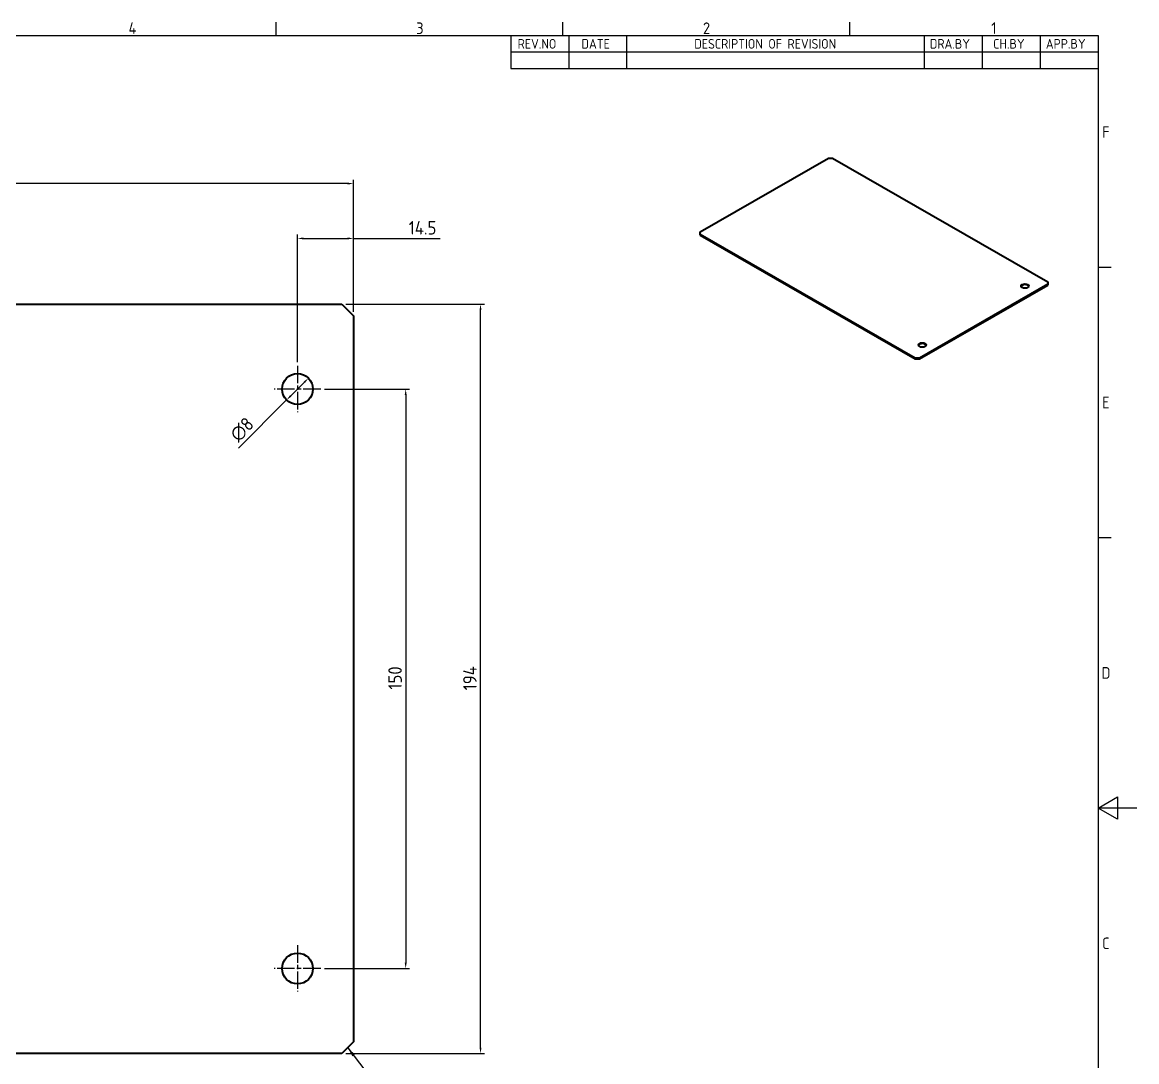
# Model space of a CAD drawing. Header units: millimetres. Extents: x 0 to 594, y 0 to 420.
# Drawn here: x 305.6 to 594, y 144.3 to 413.4 of the extents above; entities that cross this region are included whole.
import ezdxf

# ---------------------------------------------------------------- set-up
doc = ezdxf.new("R2010")
doc.units = ezdxf.units.MM
doc.linetypes.add('CHAIN', pattern=[0.35429999999999995, 0.2362, -0.0295, 0.0591, -0.0295])
doc.layers.get('0').update_dxf_attribs({"color": 3, "lineweight": 25})
for name, color, linetype, lineweight in [('가시적인 것(ISO)', 3, 'Continuous', 40), ('경계(ISO)', 7, 'Continuous', 25), ('기호(ISO)', 5, 'Continuous', 25), ('중심 표식(ISO)', 1, 'Continuous', 25), ('치수(ISO)', 2, 'Continuous', 25)]:
    doc.layers.add(name, color=color, linetype=linetype, lineweight=lineweight)
doc.styles.add('ISO Proportiona M2B', font='isocp.shx')
doc.styles.add('문자 텍스트_M2B', font='isocp.shx')
doc.styles.add('치수 텍스트_PSTEK_POSCO', font='isocp.shx')
doc.dimstyles.new('치수_PSTEK_POSCO', dxfattribs={"dimtxt": 3.5, "dimasz": 1.5, "dimexe": 1, "dimexo": 1, "dimgap": 1, "dimtad": 1, "dimrnd": 1e-08, "dimdsep": 46, "dimtxsty": '치수 텍스트_PSTEK_POSCO', "dimcen": 0.09, "dimdle": 10, "dimclrd": 7, "dimclre": 7, "dimclrt": 2, "dimadec": 1, "dimazin": 2, "dimtfac": 1, "dimtmove": 0, "dimatfit": 3, "dimfxl": 0, "dimtolj": 1, "dimlwd": -1, "dimlwe": -1, "dimarcsym": 0})
doc.dimstyles.new('치수_PSTEK_POSCO$7', dxfattribs={"dimtxt": 3.5, "dimasz": 2.5, "dimexe": 1, "dimexo": 1, "dimgap": 1, "dimtad": 1, "dimrnd": 1e-08, "dimdsep": 46, "dimtxsty": '치수 텍스트_PSTEK_POSCO', "dimcen": 0.09, "dimdle": 10, "dimclrd": 7, "dimclre": 7, "dimclrt": 2, "dimadec": 1, "dimazin": 2, "dimtfac": 1, "dimtmove": 0, "dimatfit": 3, "dimfxl": 0, "dimtolj": 1, "dimlwd": -1, "dimlwe": -1, "dimarcsym": 0})

# ---------------------------------------------------------------- blocks, each defined once
blk = doc.blocks.new('경계 Default Border')
at = {"layer": '경계(ISO)'}
for p, q in [((371.25, 410), (371.25, 413.4000015258789)), ((445.4999923706055, 410), (445.4999923706055, 413.4000015258789)), ((519.7499847412109, 410), (519.7499847412109, 413.4000015258789)), ((584.0000152587891, 350), (587.400016784668, 350)), ((584.0000152587891, 280), (587.400016784668, 280))]:
    blk.add_line(p, q, dxfattribs=at)
at = {"layer": '경계(ISO)', "flags": 128}
for points in [[(10, 10), (10, 410), (584.0000152587891, 410), (584.0000152587891, 10), (10, 10)], [(594.0000152587891, 210), (584.0000152587891, 210), (589.0000152587891, 212.8867530822754), (589.0000152587891, 207.1132469177246), (584.0000152587891, 210)]]:
    blk.add_lwpolyline(points, dxfattribs=at)
at = {"layer": '경계(ISO)', "color": 2, "char_height": 3.00000011920929, "attachment_point": 7, "style": '문자 텍스트_M2B'}
for s, insert in [('4', (333.0984701308117, 410.4)), ('3', (407.5435395229536, 410.3713945155963)), ('2', (481.752739416884, 410.3713945155963)), ('1', (556.3610661041481, 410.4)), ('F', (585.0445395201642, 383.4999999403954)), ('E', (585.0445395201642, 313.4713944559917)), ('D', (584.8782702028949, 243.4713944559917)), ('C', (585.0445395201642, 173.4713944559917))]:
    blk.add_mtext(s, dxfattribs=dict(at, insert=insert))
blk = doc.blocks.new('*D22')
at = {"layer": 'Defpoints', "color": 0, "transparency": 16777216}
for p in [(382.8146745733375, 318.4548703410998), (382.8146745733375, 168.4548703410998), (404.8146745733375, 168.4548703410998)]:
    blk.add_point(p, dxfattribs=at)
at = {"layer": '치수(ISO)', "color": 7, "transparency": 16777216}
for p, q in [((383.8146745733375, 318.4548703410998), (405.8146745733375, 318.4548703410997)), ((404.8146745733375, 316.9548703410997), (404.8146745733375, 169.9548703410998)), ((383.8146745733375, 168.4548703410998), (405.8146745733375, 168.4548703410998))]:
    blk.add_line(p, q, dxfattribs=at)
for points in [[(404.5646745733375, 316.9548703410997), (405.0646745733375, 316.9548703410997), (404.8146745733375, 318.4548703410997)], [(404.5646745733375, 169.9548703410998), (405.0646745733375, 169.9548703410998), (404.8146745733375, 168.4548703410998)]]:
    blk.add_solid(points, dxfattribs=at)
at = {"layer": '치수(ISO)', "color": 2, "transparency": 16777216, "insert": (402.0646745733375, 240.6534923883439), "char_height": 3.5, "attachment_point": 4, "rotation": 90, "style": '치수 텍스트_PSTEK_POSCO'}
blk.add_mtext('\\A1;150', dxfattribs=at)
blk = doc.blocks.new('*D23')
at = {"layer": 'Defpoints', "color": 0, "transparency": 16777216}
for p in [(388.3146745733523, 340.4548703410998), (424.1782203567193, 340.4548703410998), (388.3146745733523, 146.4548703410998)]:
    blk.add_point(p, dxfattribs=at)
at = {"layer": '치수(ISO)', "color": 7, "transparency": 16777216}
for p, q in [((389.3146745733523, 340.4548703410998), (425.1782203567193, 340.4548703410998)), ((424.1782203567193, 147.9548703410998), (424.1782203567193, 338.9548703410998)), ((389.3146745733523, 146.4548703410998), (425.1782203567193, 146.4548703410998))]:
    blk.add_line(p, q, dxfattribs=at)
for points in [[(423.9282203567193, 338.9548703410998), (424.4282203567193, 338.9548703410998), (424.1782203567193, 340.4548703410998)], [(423.9282203567193, 147.9548703410998), (424.4282203567193, 147.9548703410998), (424.1782203567193, 146.4548703410998)]]:
    blk.add_solid(points, dxfattribs=at)
at = {"layer": '치수(ISO)', "color": 2, "transparency": 16777216, "insert": (421.4282203567192, 240.4737552627348), "char_height": 3.5, "attachment_point": 4, "rotation": 90, "style": '치수 텍스트_PSTEK_POSCO'}
blk.add_mtext('\\A1;194', dxfattribs=at)
blk = doc.blocks.new('*D24')
at = {"layer": 'Defpoints', "color": 0, "transparency": 16777216}
for p in [(391.3146745733524, 357.4548703410999), (391.3146745733524, 337.4548703410999), (376.8146745733375, 324.4548703410998)]:
    blk.add_point(p, dxfattribs=at)
at = {"layer": '치수(ISO)', "color": 7, "transparency": 16777216}
for p, q in [((376.8146745733375, 325.4548703410998), (376.8146745733375, 358.4548703410999)), ((391.3146745733524, 338.4548703410999), (391.3146745733524, 358.4548703410999)), ((378.3146745733375, 357.4548703410999), (389.8146745733524, 357.4548703410999)), ((391.3146745733524, 357.4548703410999), (413.7462054845273, 357.4548703410999))]:
    blk.add_line(p, q, dxfattribs=at)
for points in [[(378.3146745733375, 357.7048703410999), (378.3146745733375, 357.2048703410999), (376.8146745733375, 357.4548703410999)], [(389.8146745733524, 357.7048703410999), (389.8146745733524, 357.2048703410999), (391.3146745733524, 357.4548703410999)]]:
    blk.add_solid(points, dxfattribs=at)
at = {"layer": '치수(ISO)', "color": 2, "transparency": 16777216, "insert": (405.6012307376967, 360.2048703410999), "char_height": 3.5, "attachment_point": 4, "style": '치수 텍스트_PSTEK_POSCO'}
blk.add_mtext('\\A1;14.5', dxfattribs=at)
blk = doc.blocks.new('*D25')
at = {"layer": 'Defpoints', "color": 0, "transparency": 16777216}
for p in [(70.31467457335228, 371.6489047963248), (70.31467457335228, 337.4548703410996), (391.3146745733524, 337.4548703410999)]:
    blk.add_point(p, dxfattribs=at)
at = {"layer": '치수(ISO)', "color": 7, "transparency": 16777216}
for p, q in [((70.31467457335228, 338.4548703410996), (70.31467457335228, 372.6489047963248)), ((391.3146745733524, 338.4548703410999), (391.3146745733524, 372.6489047963248)), ((389.8146745733524, 371.6489047963248), (71.81467457335228, 371.6489047963248))]:
    blk.add_line(p, q, dxfattribs=at)
for points in [[(71.81467457335228, 371.8989047963248), (71.81467457335228, 371.3989047963248), (70.31467457335228, 371.6489047963248)], [(389.8146745733524, 371.8989047963248), (389.8146745733524, 371.3989047963248), (391.3146745733524, 371.6489047963248)]]:
    blk.add_solid(points, dxfattribs=at)
at = {"layer": '치수(ISO)', "color": 2, "transparency": 16777216, "insert": (228.0146745733523, 374.3992492845138), "char_height": 3.5, "attachment_point": 4, "style": '치수 텍스트_PSTEK_POSCO'}
blk.add_mtext('\\A1;321', dxfattribs=at)
blk = doc.blocks.new('*D26')
at = {"layer": 'Defpoints', "color": 0, "transparency": 16777216}
for p in [(379.6431016980841, 321.2832974658455), (373.9862474485909, 315.6264432163539)]:
    blk.add_point(p, dxfattribs=at)
at = {"layer": '치수(ISO)', "color": 7, "transparency": 16777216}
for p, q in [((378.5824415263041, 320.2226372940658), (375.0469076203709, 316.6871033881336)), ((373.9862474485909, 315.6264432163539), (361.5008420409603, 303.1410378087271))]:
    blk.add_line(p, q, dxfattribs=at)
for points in [[(378.4056648310075, 320.3994139893625), (378.7592182216007, 320.0458605987691), (379.6431016980841, 321.2832974658455)], [(374.8701309250742, 316.8638800834303), (375.2236843156675, 316.5103266928369), (373.9862474485909, 315.6264432163539)]]:
    blk.add_solid(points, dxfattribs=at)
at = {"layer": '치수(ISO)', "color": 2, "transparency": 16777216, "insert": (360.2634051738843, 305.7926882381768), "char_height": 3.5, "attachment_point": 4, "rotation": 44.99999999999137, "style": '치수 텍스트_PSTEK_POSCO'}
blk.add_mtext('\\A1;∅8', dxfattribs=at)

msp = doc.modelspace()

# ---------------------------------------------------------------- linework, layer by layer
at = {"layer": '가시적인 것(ISO)'}
for p, q in [((480.9981501171731, 359.1218325586689), (514.2321688329359, 378.2600311069115)), ((514.2321688329359, 378.2600311069115), (515.2928290047157, 378.2600311069115)), ((515.2928290047157, 378.2600311069115), (570.9774880231646, 346.19336864577)), ((480.9981501171733, 358.5110389879804), (480.9981501171731, 359.1218325586689)), ((480.9981501171733, 358.3066522067697), (480.9981501171733, 358.5110389879804)), ((536.6828091356222, 326.4443765268389), (480.9981501171733, 358.5110389879804)), ((480.9981501171733, 358.3066522067697), (536.6828091356222, 326.2399897456282)), ((570.9774880231646, 346.19336864577), (570.9774880231647, 345.5825750750815)), ((570.9774880231647, 345.5825750750815), (537.7434693074019, 326.444376526839)), ((537.7434693074019, 326.2399897456283), (570.9774880231647, 345.3781882938709)), ((570.9774880231647, 345.5825750750815), (570.9774880231647, 345.3781882938709)), ((73.3146745733523, 340.4548703410998), (388.3146745733523, 340.4548703410998)), ((388.3146745733523, 340.4548703410998), (391.3146745733524, 337.4548703410999)), ((391.3146745733524, 337.4548703410999), (391.3146745733524, 149.4548703410997)), ((536.6828091356222, 326.4443765268389), (536.6828091356222, 326.2399897456282)), ((537.7434693074019, 326.444376526839), (536.6828091356222, 326.4443765268389)), ((536.6828091356222, 326.2399897456282), (537.7434693074019, 326.2399897456283)), ((537.7434693074019, 326.2399897456283), (537.7434693074019, 326.444376526839)), ((391.3146745733524, 149.4548703410998), (388.3146745733523, 146.4548703410998)), ((388.3146745733523, 146.4548703410998), (73.31467457335229, 146.4548703410997))]:
    msp.add_line(p, q, dxfattribs=at)
for centre in [(376.8146745733375, 318.4548703410998), (376.8146745733376, 168.4548703410998)]:
    msp.add_circle(centre, 4, dxfattribs=at)
for centre in [(565.0554687307249, 345.1244798970662), (538.5389644362333, 329.8546406298514)]:
    msp.add_ellipse(centre, major_axis=(0.9999999999999998, -5.943162628696542e-14), ratio=0.575861700985312, dxfattribs=at)
for centre in [(565.0554687307249, 344.9200931158555), (538.5389644362333, 329.6502538486407)]:
    msp.add_ellipse(centre, major_axis=(0.9999999999999998, 2.42861286636753e-16), ratio=0.5758617009853116, start_param=0.1784065996155952, end_param=2.963186053974318, dxfattribs=at)
at = {"layer": '기호(ISO)'}
for p, q in [((432.0000152587891, 410), (584.0000152587891, 410)), ((432.0000152587891, 410), (432.0000152587891, 405.72)), ((447.0000152587891, 410), (447.0000152587891, 405.72)), ((462.0000152587891, 410), (462.0000152587891, 405.72)), ((539.0000152587891, 410), (539.0000152587891, 405.72)), ((554.0000152587891, 410), (554.0000152587891, 405.72)), ((569.0000152587891, 410), (569.0000152587891, 405.72)), ((584.0000152587891, 410), (584.0000152587891, 405.72)), ((432.0000152587891, 405.72), (584.0000152587891, 405.72)), ((432.0000152587891, 405.72), (432.0000152587891, 401.4400000000001)), ((447.0000152587891, 405.72), (447.0000152587891, 401.4400000000001)), ((462.0000152587891, 405.72), (462.0000152587891, 401.4400000000001)), ((539.0000152587891, 405.72), (539.0000152587891, 401.4400000000001)), ((554.0000152587891, 405.72), (554.0000152587891, 401.4400000000001)), ((569.0000152587891, 405.72), (569.0000152587891, 401.4400000000001)), ((584.0000152587891, 405.72), (584.0000152587891, 401.4400000000001)), ((432.0000152587891, 401.4400000000001), (584.0000152587891, 401.4400000000001))]:
    msp.add_line(p, q, dxfattribs=at)
at = {"layer": '중심 표식(ISO)', "linetype": 'CHAIN', "ltscale": 19.05165100097656}
for p, q in [((376.8146745733375, 324.4548703410998), (376.8146745733375, 312.4548703410998)), ((382.8146745733375, 318.4548703410998), (370.8146745733375, 318.4548703410998)), ((376.8146745733375, 174.4548703410998), (376.8146745733375, 162.4548703410998)), ((382.8146745733375, 168.4548703410998), (370.8146745733375, 168.4548703410998))]:
    msp.add_line(p, q, dxfattribs=at)

# ---------------------------------------------------------------- block references
msp.add_blockref('경계 Default Border', (0, 0))

# ---------------------------------------------------------------- texts
at = {"layer": '기호(ISO)', "color": 2, "char_height": 2.5, "attachment_point": 7, "style": 'ISO Proportiona M2B'}
for s, insert in [('REV.NO', (433.7871316270198, 406.5831824209448)), ('DATE', (450.3142470316257, 406.5831824209448)), ('DESCRIPTION OF REVISION', (479.507035692152, 406.5831824209448)), ('DRA.BY', (540.4757492141094, 406.5831824209448)), ('CH.BY', (556.8643067674008, 406.5831824209448)), ('APP.BY', (570.4777492192294, 406.5831824209448))]:
    msp.add_mtext(s, dxfattribs=dict(at, insert=insert))

# ---------------------------------------------------------------- dimensions: what is measured, and where the dimension line sits
at = {"layer": '치수(ISO)', "color": 7}
for base, p1, p2, angle, override, picture, middle in [((70.31467457335228, 371.6489047963248), (391.3146745733524, 337.4548703410999), (70.31467457335228, 337.4548703410996), 180, {"dimdec": 2, "dimtp": 0, "dimtm": -0, "dimtdec": 2, "dimtofl": 0, "dimatfit": 1}, '*D25', (230.8146745733523, 371.6489047963248)), ((391.3146745733524, 357.4548703410999), (376.8146745733375, 324.4548703410998), (391.3146745733524, 337.4548703410999), 180, {"dimdec": 2, "dimtp": 0, "dimtm": -0, "dimtdec": 2, "dimtofl": 0, "dimatfit": 2}, '*D24', (409.173718111112, 357.4548703410999)), ((424.1782203567193, 340.4548703410998), (388.3146745733523, 146.4548703410998), (388.3146745733523, 340.4548703410998), 90, {"dimdec": 2, "dimtp": 0, "dimtm": -0, "dimtdec": 2, "dimtofl": 0, "dimatfit": 1}, '*D23', (424.1782203567192, 243.4548703410998)), ((404.8146745733375, 168.4548703410998), (382.8146745733375, 318.4548703410998), (382.8146745733375, 168.4548703410998), 90, {"dimdec": 2, "dimtp": 0, "dimtm": -0, "dimtdec": 2, "dimtofl": 0, "dimatfit": 1}, '*D22', (404.8146745733375, 243.4548703410998))]:
    dim = msp.add_linear_dim(base=base, p1=p1, p2=p2, angle=angle, dimstyle='치수_PSTEK_POSCO', override=override, dxfattribs=at)
    dim.commit()
    dim.dimension.update_dxf_attribs({"geometry": picture, "text_midpoint": middle, "dimtype": 160})
dim = msp.add_diameter_dim_2p(p1=(379.6431016980841, 321.2832974658455), p2=(373.9862474485909, 315.6264432163539), dimstyle='치수_PSTEK_POSCO', override={"dimdec": 2, "dimlfac": 1.000000000000007, "dimtp": 0, "dimtm": -0, "dimtdec": 2, "dimatfit": 2}, dxfattribs=at)
dim.commit()
dim.dimension.update_dxf_attribs({"geometry": '*D26', "text_midpoint": (363.8166167493467, 305.4568125171127), "dimtype": 163})

# ---------------------------------------------------------------- leaders
at = {"layer": '기호(ISO)', "color": 7, "annotation_type": 0, "has_hookline": 1, "hookline_direction": 0, "text_width": 4.158071266203458}
msp.add_leader([(389.8146745733524, 147.9548703410998), (399.2146913401036, 135.6610628308837), (401.7146913401036, 135.6610628308837)], dimstyle='치수_PSTEK_POSCO$7', override={"dimtad": 0}, dxfattribs=at)

doc.saveas('drawing.dxf')
